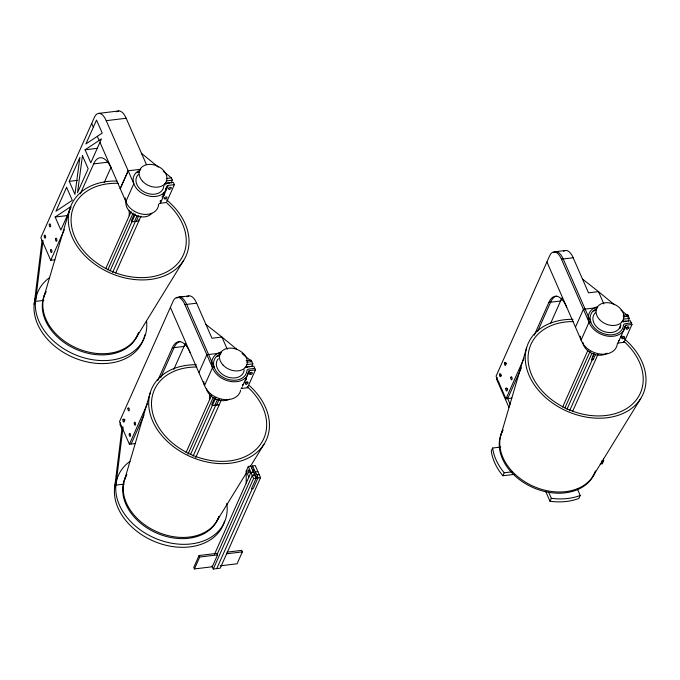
<?xml version="1.0" encoding="UTF-8"?>
<svg xmlns="http://www.w3.org/2000/svg" width="680" height="680" viewBox="0 0 680 680"><rect width="100%" height="100%" fill="white"/><g stroke="black" fill="none" stroke-linecap="round" stroke-linejoin="round"><path stroke-width="1.02" d="M129.183 210.681L129.243 215.823M209.601 393.431L209.653 399.551M211.947 566.024L213.265 569.033L220.209 568.2L260.525 477.649L255.246 465.587L252.645 465.902L256.173 473.96A1.598 1.173 24 0 1 257.031 475.94L257.924 477.963L253.19 488.588L251.455 488.792L256.181 478.176L255.298 476.144A1.598 1.173 24 0 1 254.43 474.173L250.903 466.114L248.302 466.429L246.22 471.104L246.211 483.081M42.083 240.354L34.161 304.368L35.487 301.393L43.018 240.525M122.136 426.964L114.571 488.087L115.897 485.112L123.088 426.955M498.44 383.46L498.678 381.539M43.877 296.964L69.7 209.363M124.295 480.683L150.11 393.082M500.837 435.26L526.652 347.659M69.241 181.356L79.883 157.445L74.945 194.378L69.241 181.356L77.639 180.344M71.085 207.102L60.868 230.052L55.165 217.031L70.652 206.72M99.943 142.281L90.805 162.809L85.11 149.787L101.456 138.898L99.943 142.281L125.876 201.56L133.824 183.71L106.233 120.674A19.32 8.194 83.1 0 0 94.35 117.487L40.834 237.685L50.728 260.296L54.927 259.786M50.728 260.296L64.464 229.449M80.342 193.783L93.644 163.906L108.341 162.129M104.142 182.707L111.01 167.28M128.18 170.799L120.232 188.649L128.18 170.799L140.769 169.286M141.27 153.884L141.517 153.323L158.355 167.161M105.663 268.778L131.13 211.573M107.84 269.866L133.144 213.035M134.394 213.962L131.385 220.72L131.877 221.85L138.831 221.017L138.329 219.886M110.016 270.954L135.32 214.123M134.487 221.544L137.062 215.747M112.633 272.476L135.354 221.433M136.221 221.331L138.805 215.534M115.677 273.012L140.981 216.172M164.756 185.232L165.589 183.345L173.383 182.41L174.369 184.671L166.421 202.521L160.369 203.252A2.898 2.142 24 0 0 158.746 204.255M160.072 201.475L160.573 200.362M162.061 197.013L162.554 195.899M163.548 193.672L164.05 192.55M165.537 189.21L166.031 188.088M163.455 195.738L164.296 193.859M160.369 203.252L168.317 185.402L174.369 184.671M171.139 182.963L172.397 180.149L171.403 177.888L163.251 171.181M120.581 422.9L119.927 424.388L121.898 428.893L122.561 427.405M135.337 443.513L129.404 444.227L147.432 403.741M157.734 380.613L172.32 347.837L184.025 346.426A28.977 12.3 83.1 0 1 184.781 344.913M131.147 444.023L144.016 415.106M160.752 377.51L174.063 347.625A28.977 12.3 83.1 0 1 180.021 341.547M173.808 369.376L185.317 343.527M198.917 372.589L206.847 354.739L221.178 353.005M129.404 444.227L119.51 421.617L173.026 301.427A19.32 8.194 83.1 0 1 184.909 304.606L212.5 367.642L204.553 385.492L170.374 307.377M186.073 452.506L211.548 395.301M187.944 454.283L213.137 397.698M214.804 397.69L211.794 404.447L212.287 405.577L219.24 404.745M190.434 454.682L215.73 397.851M214.897 405.263L217.472 399.475M193.043 456.195L215.764 405.161M216.631 405.059L219.215 399.262M195.661 457.7L221.391 399.899M242.335 385.662L242.837 384.548M247.8 373.388L248.293 372.274M241.069 388.62A0.969 0.714 24 0 1 241.442 388.484L241.935 387.37M242.437 386.249L244.919 380.673M245.412 379.559L247.401 375.096M247.902 373.983L249.39 370.634L255.442 369.903L253.793 366.137L245.999 367.072A2.898 2.142 24 0 0 245.106 367.353M245.692 379.848L246.534 377.961M251.549 366.69L252.807 363.876L251.158 360.102L246.1 360.714M241.442 388.484L247.495 387.753L255.442 369.903M199.07 555.517L193.774 567.417L194.429 568.931L212.279 566.771L217.575 554.871L216.911 553.367L199.07 555.517L199.733 557.031L194.429 568.931M251.396 468.707L252.645 465.902M214.489 554.336L250.937 472.456L253.547 472.141M217.243 554.123L252.263 475.473L254.303 475.226M254.031 474.733L255.28 471.937L257.89 471.623M213.265 569.033L253.58 478.49L248.302 466.429M255.306 475.889L256.173 473.96M216.742 568.616L252.323 488.69M227.009 552.152L241.706 550.375L242.369 551.888L237.065 563.788L220.269 565.811M614.508 304.801L598.468 291.618L588.514 292.825L573.172 257.771L561.459 259.182A19.32 8.194 83.1 0 0 549.576 255.995L496.06 376.193L505.954 398.803L511.887 398.089M497.131 377.468L496.468 378.955L508.887 407.32M505.954 398.803L523.974 358.317M534.276 335.18L548.87 302.413L560.575 301.002A28.977 12.3 83.1 0 1 562.182 298.129M507.688 398.591L521.424 367.744M537.727 331.118L550.604 302.2A28.977 12.3 83.1 0 1 556.571 296.115M500.82 447.032L492.617 448.018L491.291 450.993A57.953 42.797 24 0 0 502.885 475.745L514.267 474.377M550.783 322.991L561.858 298.103M502.885 475.745L504.212 472.77A57.953 42.797 24 0 1 492.617 448.018M575.458 327.156L583.398 309.306L597.729 307.581M561.459 259.182L589.05 322.218L581.102 340.068L546.924 261.953M562.623 407.074L587.928 350.243M564.918 407.898L590.112 351.313M566.976 409.258L591.855 353.387M594.023 354.042L591.447 359.839L593.181 359.626L592.297 357.603L594.014 353.736M569.585 410.771L592.314 359.728M593.181 359.626L595.332 354.798M572.637 411.306L597.941 354.475M619.616 328.227L620.874 325.405M627.207 315.792L627.7 314.678L623.279 315.214M627.869 317.297L628.362 316.183L621.019 310.148M618.384 341.351L618.885 340.238M623.849 329.077L624.351 327.964M624.843 326.842L625.337 325.728A0.969 0.714 24 0 1 625.94 325.201L631.992 324.479L630.343 320.705L622.548 321.649A2.898 2.142 24 0 0 621.817 321.844M617.763 343.111A0.969 0.714 24 0 1 617.992 343.051L625.94 325.201M628.099 321.266L629.348 318.444L627.7 314.678M577.32 488.844L580.218 495.465L578.892 498.44A57.953 42.797 24 0 1 550.001 501.262L551.327 498.287L548.394 491.598M617.992 343.051L624.044 342.329L631.992 324.479M600.227 464.006L602.318 463.752L603.644 460.776A57.953 42.797 24 0 0 603.466 458.991M136.119 337.773L183.744 260.296M216.529 521.492L246.432 472.846M250.308 466.539L264.154 444.014M593.079 476.068L640.696 398.591M97.342 136.34L102.229 133.084L96.526 120.062L85.892 143.964L97.342 136.34L99.135 140.437M178.831 297.151L188.793 295.945M565.335 250.52L555.381 251.719M118.745 110.968L98.812 113.373M106.233 120.674L126.174 118.269L146.464 164.628M85.11 149.787L97.699 148.266M136.272 172.601L139.272 172.244M166.353 178.5L171.403 177.888M166.294 180.88L172.397 180.149M55.165 217.031L67.762 215.518M35.487 301.393L43.868 300.381M184.909 304.606L196.631 303.195L211.973 338.249L221.926 337.05L237.158 349.571M205.946 324.488L221.926 337.05L227.29 349.299M582.488 279.063L598.468 291.618L603.832 303.866M216.691 356.328L219.682 355.963M593.232 310.904L596.233 310.539M246.763 362.219L251.812 361.615L242.029 353.566M623.305 316.795L628.362 316.183M212.5 367.642L214.234 367.429L186.651 304.402A19.32 8.194 83.1 0 0 176.843 298.172M589.05 322.218L590.784 322.005L563.193 258.969A19.32 8.194 83.1 0 0 553.554 252.603M246.704 364.607L252.807 363.876M623.254 319.183L629.348 318.444M254.787 368.399L248.727 369.121A2.898 2.142 24 0 0 246.942 370.702A17.383 12.835 24 0 1 221.986 376.669A17.383 12.835 24 0 1 220.651 353.914M631.329 322.966L625.277 323.697A2.898 2.142 24 0 0 623.492 325.278A17.383 12.835 24 0 1 598.681 331.339A17.383 12.835 24 0 1 596.921 308.601M115.897 485.112L124.279 484.1M257.168 474.878L259.207 474.631M255.689 477.046L257.431 476.833M253.58 478.49L260.525 477.649M504.212 472.77L512.482 471.775M601.545 461.031L603.644 460.776M199.733 557.031L217.575 554.871M226.619 553.784L242.369 551.888M179.222 297.1L183.719 296.565M623.713 341.572L624.044 342.329M507.288 397.664L510.212 404.345M545.81 491.7L550.001 501.262M247.163 386.997L247.495 387.753M246.22 471.104L248.863 477.131M91.698 123.445L93.347 127.211M146.591 321.359A57.953 42.797 24 0 1 73.355 353.923A57.953 42.797 24 0 1 49.546 277.678M144.797 334.857A57.953 42.797 24 0 1 77.766 359.219A57.953 42.797 24 0 1 36.133 295.936M138.168 333.608A50.711 37.451 24 0 1 75.463 349.01A50.711 37.451 24 0 1 45.942 291.916M138.644 332.579A50.711 37.451 24 0 1 76.483 348.041A50.711 37.451 24 0 1 46.011 291.575M166.617 199.903A62.781 46.367 24 0 1 165.656 275.332A62.781 46.367 24 0 1 73.721 240.414A62.781 46.367 24 0 1 116.943 181.033M167.101 203.235A59.891 44.225 24 0 1 162.137 274.006A59.891 44.225 24 0 1 75.624 238.689A59.891 44.225 24 0 1 118.354 183.337M151.819 213.333A14.492 10.701 24 0 1 134.716 214.999A14.492 10.701 24 0 1 126.157 200.677M158.584 204.825A17.383 12.835 24 0 1 141.372 213.962A17.383 12.835 24 0 1 125.196 197.863M140.242 170.187A17.383 12.835 24 0 0 141.576 192.95A17.383 12.835 24 0 0 166.532 186.975A2.898 2.142 24 0 1 168.317 185.402M164.866 183.541A2.898 2.142 24 0 1 165.589 183.345M163.769 186.082A14.492 10.701 24 0 1 145.129 192.465A14.492 10.701 24 0 1 138.635 174.233M166.523 183.94A1.547 0.807 -23.6 0 1 168.07 182.869A1.547 0.807 -23.6 0 1 169.362 183.26M163.489 195.457A1.547 0.807 -23.6 0 1 164.22 194.947M163.897 194.157A1.547 0.807 -23.6 0 1 162.843 194.352M93.644 163.906A28.977 12.3 83.1 0 1 111.494 168.666M116.611 111.834A19.32 8.194 83.1 0 1 126.174 118.269M124.771 420.801A1.547 0.654 83.1 0 1 124.797 419.245M172.32 347.837A28.977 12.3 83.1 0 1 190.162 352.597M186.992 296.811A19.397 8.228 83.1 0 1 196.647 303.152M226.78 503.344A57.953 42.797 24 0 1 154.785 538.101A57.953 42.797 24 0 1 129.956 461.406M224.578 521.144A57.953 42.797 24 0 1 156.519 542.325A57.953 42.797 24 0 1 116.544 479.663M218.892 516.417A50.711 37.451 24 0 1 157.071 533.264A50.711 37.451 24 0 1 125.894 476.493M219.053 516.307A50.711 37.451 24 0 1 156.298 531.496A50.711 37.451 24 0 1 126.888 474.453M249.373 385.645A62.781 46.367 24 0 1 244.681 459.637A62.781 46.367 24 0 1 153.969 423.819A62.781 46.367 24 0 1 196.435 364.735M247.511 386.962A59.891 44.225 24 0 1 243.134 457.504A59.891 44.225 24 0 1 156.612 423.563A59.891 44.225 24 0 1 196.673 367.022M229.568 399.211A14.492 10.701 24 0 1 215.721 399.007A14.492 10.701 24 0 1 206.465 388.764M221.28 351.968A19.32 14.263 24 0 0 220.209 377.221A19.32 14.263 24 0 0 248.795 371.161A0.969 0.714 24 0 1 249.39 370.634M240.669 390.167A19.32 14.263 24 0 1 221.178 399.041A19.32 14.263 24 0 1 203.762 381.599M244.179 369.809A14.492 10.701 24 0 1 226.159 376.465A14.492 10.701 24 0 1 218.323 358.692M251.345 372.308A1.547 0.807 -23.6 0 1 249.518 372.98M246.984 367.574A1.547 0.807 -23.6 0 1 248.404 366.613A1.547 0.807 -23.6 0 1 249.722 366.834M247.163 381.828A1.547 0.807 -23.6 0 1 245.123 382.585M245.344 381.08A1.547 0.807 -23.6 0 1 245.76 380.868M245.2 378.471A1.547 0.807 -23.6 0 1 246.424 378.709A1.547 0.807 -23.6 0 1 245.964 379.754M252.781 472.226A1.522 0.646 83.1 0 1 252.62 471.937M252.399 470.237A1.522 0.646 83.1 0 1 253.478 470.118A1.522 0.646 83.1 0 1 253.308 472.481M592.458 356.635A1.598 1.173 24 0 1 592.297 357.603M625.337 325.728A19.32 14.263 24 0 1 597.108 332.036A19.32 14.263 24 0 1 597.1 306.748M617.389 343.578A19.32 14.263 24 0 1 598.476 353.77A19.32 14.263 24 0 1 580.312 336.175M619.956 326.995A1.547 0.807 -23.6 0 1 620.075 328.117M620.729 324.377A14.492 10.701 24 0 1 602.081 330.76A14.492 10.701 24 0 1 595.595 312.528M627.988 326.782A1.547 0.807 -23.6 0 1 625.948 327.539M623.654 321.963A1.547 0.807 -23.6 0 1 626.161 321.274M623.212 320.773A1.547 0.807 -23.6 0 1 622.6 320.594M623.858 336.217A1.547 0.807 -23.6 0 1 621.902 337.178M621.222 336.94A1.547 0.807 -23.6 0 1 621.885 335.656M607.096 353.166A14.492 10.701 24 0 1 592.297 353.591A14.492 10.701 24 0 1 582.837 342.244M595.127 471.903A50.711 37.451 24 0 1 532.423 487.305A50.711 37.451 24 0 1 502.902 430.219M595.595 470.875A50.711 37.451 24 0 1 533.443 486.336A50.711 37.451 24 0 1 502.971 429.879M624.367 338.861A62.781 46.367 24 0 1 622.319 413.754A62.781 46.367 24 0 1 530.799 378.938A62.781 46.367 24 0 1 572.985 319.311M624.062 341.53A59.891 44.225 24 0 1 619.675 412.072A59.891 44.225 24 0 1 533.163 378.139A59.891 44.225 24 0 1 573.215 321.589M507.637 389.878A1.547 0.654 83.1 0 1 507.526 388.654M506.26 363.834A1.547 0.654 83.1 0 1 506.26 362.925M501.483 375.878A1.547 0.654 83.1 0 1 501.262 375.071M548.87 302.413A28.977 12.3 83.1 0 1 566.712 307.173M563.72 251.243A19.397 8.228 83.1 0 1 573.189 257.728M580.218 495.465A57.953 42.797 24 0 1 551.327 498.287M602.149 461.966A57.953 42.797 24 0 1 602.318 463.752M82.459 155.737L77.511 192.661L88.162 168.759L82.459 155.737M66.589 187.306L55.947 211.216L72.292 200.328L66.589 187.306M142.613 181.305A14.492 10.701 24 0 0 166.243 181.704A14.492 10.701 24 0 0 150.178 164.39A14.492 10.701 24 0 0 142.613 181.305M169.405 189.252A1.547 0.807 -23.6 0 0 171.326 187.706A1.547 0.807 -23.6 0 0 168.954 187.918A1.547 0.807 -23.6 0 0 169.405 189.252M165.121 198.874A1.547 0.807 -23.6 0 0 167.042 197.327A1.547 0.807 -23.6 0 0 164.67 197.54A1.547 0.807 -23.6 0 0 165.121 198.874M55.59 238.977A1.547 0.654 83.1 0 0 56.372 241.298A1.547 0.654 83.1 0 0 56.737 239.011A1.547 0.654 83.1 0 0 55.59 238.977M50.583 250.206A1.547 0.654 83.1 0 0 51.374 252.526A1.547 0.654 83.1 0 0 51.731 250.24A1.547 0.654 83.1 0 0 50.583 250.206M49.3 224.612A1.547 0.654 83.1 0 0 50.09 226.933A1.547 0.654 83.1 0 0 50.447 224.647A1.547 0.654 83.1 0 0 49.3 224.612M44.302 235.85A1.547 0.654 83.1 0 0 45.092 238.17A1.547 0.654 83.1 0 0 45.45 235.883A1.547 0.654 83.1 0 0 44.302 235.85M134.266 422.909A1.547 0.654 83.1 0 0 135.048 425.229A1.547 0.654 83.1 0 0 135.405 422.943A1.547 0.654 83.1 0 0 134.266 422.909M129.26 434.146A1.547 0.654 83.1 0 0 130.05 436.466A1.547 0.654 83.1 0 0 130.407 434.18A1.547 0.654 83.1 0 0 129.26 434.146M127.976 408.552A1.547 0.654 83.1 0 0 128.767 410.873A1.547 0.654 83.1 0 0 129.124 408.587A1.547 0.654 83.1 0 0 127.976 408.552M122.978 419.781A1.547 0.654 83.1 0 0 123.76 422.101A1.547 0.654 83.1 0 0 124.126 419.815A1.547 0.654 83.1 0 0 122.978 419.781M223.023 365.032A14.492 10.701 24 0 0 246.653 365.432A14.492 10.701 24 0 0 230.588 348.109A14.492 10.701 24 0 0 223.023 365.032M250.478 374.484A1.547 0.807 -23.6 0 0 252.399 372.938A1.547 0.807 -23.6 0 0 250.027 373.15A1.547 0.807 -23.6 0 0 250.478 374.484M246.194 384.106A1.547 0.807 -23.6 0 0 248.115 382.559A1.547 0.807 -23.6 0 0 245.744 382.772A1.547 0.807 -23.6 0 0 246.194 384.106M248.055 470.798A1.522 0.646 83.1 0 0 248.863 473.034A1.522 0.646 83.1 0 0 249.169 470.73A1.522 0.646 83.1 0 0 248.055 470.798M627.028 329.052A1.547 0.807 -23.6 0 0 628.94 327.513A1.547 0.807 -23.6 0 0 626.569 327.726A1.547 0.807 -23.6 0 0 627.028 329.052M622.744 338.674A1.547 0.807 -23.6 0 0 624.656 337.127A1.547 0.807 -23.6 0 0 622.293 337.348A1.547 0.807 -23.6 0 0 622.744 338.674M599.573 319.6A14.492 10.701 24 0 0 623.194 320A14.492 10.701 24 0 0 607.138 302.685A14.492 10.701 24 0 0 599.573 319.6M510.808 377.485A1.547 0.654 83.1 0 0 511.598 379.805A1.547 0.654 83.1 0 0 511.955 377.519A1.547 0.654 83.1 0 0 510.808 377.485M505.81 388.714A1.547 0.654 83.1 0 0 506.591 391.034A1.547 0.654 83.1 0 0 506.957 388.748A1.547 0.654 83.1 0 0 505.81 388.714M504.526 363.12A1.547 0.654 83.1 0 0 505.308 365.44A1.547 0.654 83.1 0 0 505.673 363.154A1.547 0.654 83.1 0 0 504.526 363.12M499.519 374.357A1.547 0.654 83.1 0 0 500.31 376.677A1.547 0.654 83.1 0 0 500.667 374.391A1.547 0.654 83.1 0 0 499.519 374.357"/></g></svg>
